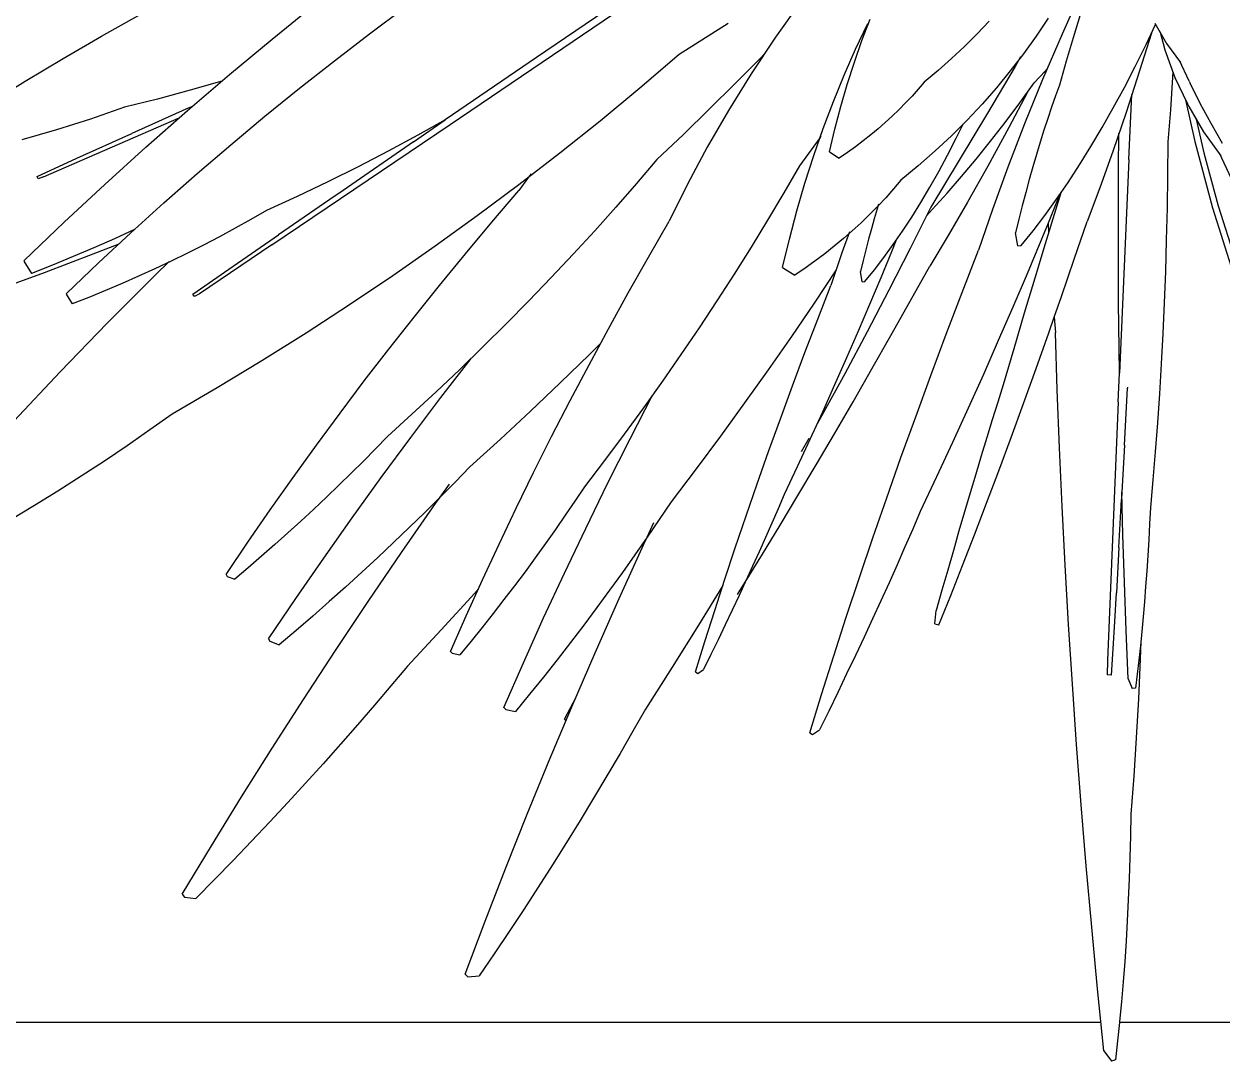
# Model space of a CAD drawing. Header units: metres. Extents: x 244.4 to 340.3, y -4.1 to 64.3.
# Drawn here: x 247.8944 to 248.3332, y 40.3732 to 40.7529 of the extents above; entities that cross this region are included whole.
import ezdxf

# ---------------------------------------------------------------- set-up
doc = ezdxf.new("R2010")
doc.units = ezdxf.units.M
doc.layers.add('Edges', color=7, linetype='Continuous')

msp = doc.modelspace()

# ---------------------------------------------------------------- linework, layer by layer
at = {"layer": 'Edges'}
for p, q in [((248.11962, 40.76621), (248.08207, 40.74062)), ((248.2822, 40.76607), (248.27461, 40.74916)), ((247.98529, 40.74735), (248.00107, 40.76015)), ((248.021, 40.74931), (248.03406, 40.75904)), ((248.05051, 40.71603), (248.11408, 40.75915)), ((248.17908, 40.76128), (248.16966, 40.74803)), ((247.92276, 40.74842), (247.93693, 40.7564)), ((248.15235, 40.75301), (248.13435, 40.74165)), ((248.199, 40.74366), (248.20345, 40.75308)), ((248.20131, 40.74679), (248.20429, 40.75464)), ((248.24791, 40.75393), (248.2435, 40.74924)), ((248.2695, 40.75495), (248.26511, 40.7484)), ((248.28119, 40.7562), (248.27862, 40.74785)), ((248.30538, 40.74533), (248.30886, 40.75265)), ((248.30854, 40.7532), (248.3129, 40.74578)), ((248.30886, 40.75265), (248.3089, 40.75273)), ((247.90871, 40.74024), (247.92276, 40.74842)), ((248.00808, 40.7394), (248.021, 40.74931)), ((248.2435, 40.74924), (248.23891, 40.74466)), ((248.26511, 40.7484), (248.2605, 40.74198)), ((248.27461, 40.74916), (248.26748, 40.73256)), ((248.30736, 40.74949), (248.30303, 40.73572)), ((248.31045, 40.7501), (248.31052, 40.74983)), ((248.31052, 40.74983), (248.31225, 40.74339)), ((247.96969, 40.73435), (247.98529, 40.74735)), ((248.16966, 40.74803), (248.16075, 40.73466)), ((248.19853, 40.73883), (248.20131, 40.74679)), ((248.23891, 40.74466), (248.23414, 40.74019)), ((248.27862, 40.74785), (248.27611, 40.73928)), ((248.30142, 40.73734), (248.30538, 40.74533)), ((248.3129, 40.74578), (248.31793, 40.73875)), ((247.89477, 40.73188), (247.90871, 40.74024)), ((247.9953, 40.72932), (248.00808, 40.7394)), ((248.08207, 40.74062), (248.04872, 40.71775)), ((248.13435, 40.74165), (248.11999, 40.72938)), ((248.16426, 40.7405), (248.15493, 40.7311)), ((248.16548, 40.74176), (248.16426, 40.7405)), ((248.1948, 40.73411), (248.199, 40.74366)), ((248.23414, 40.74019), (248.22921, 40.73584)), ((248.2605, 40.74198), (248.25565, 40.73569)), ((248.25942, 40.74084), (248.25739, 40.73734)), ((248.31225, 40.74339), (248.31595, 40.73329)), ((248.32112, 40.73196), (248.31758, 40.7395)), ((248.19595, 40.73077), (248.19853, 40.73883)), ((248.22921, 40.73584), (248.2241, 40.73161)), ((248.25739, 40.73734), (248.24728, 40.72018)), ((248.25565, 40.73569), (248.25059, 40.72955)), ((248.26847, 40.73564), (248.26444, 40.73137)), ((248.26847, 40.73564), (248.26846, 40.73484)), ((248.26908, 40.73628), (248.26847, 40.73564)), ((248.27611, 40.73928), (248.27364, 40.73049)), ((248.29742, 40.72961), (248.30142, 40.73734)), ((248.30303, 40.73572), (248.29804, 40.72047)), ((248.3152, 40.73534), (248.31508, 40.73344)), ((247.88095, 40.72333), (247.89477, 40.73188)), ((247.95428, 40.72114), (247.96969, 40.73435)), ((247.9669, 40.73196), (247.95523, 40.72861)), ((248.15493, 40.7311), (248.14548, 40.72174)), ((248.16075, 40.73466), (248.15239, 40.72122)), ((248.19084, 40.72443), (248.1948, 40.73411)), ((248.19357, 40.72262), (248.19595, 40.73077)), ((248.2241, 40.73161), (248.22191, 40.72902)), ((248.25909, 40.72397), (248.26444, 40.73137)), ((248.26748, 40.73256), (248.26085, 40.71632)), ((248.31508, 40.73344), (248.31427, 40.72146)), ((248.31595, 40.73329), (248.32052, 40.72361)), ((248.32112, 40.73196), (248.32149, 40.73118)), ((248.32523, 40.72374), (248.32149, 40.73118)), ((247.95523, 40.72861), (247.94325, 40.72539)), ((247.98266, 40.71907), (247.9953, 40.72932)), ((248.11999, 40.72938), (248.10541, 40.71734)), ((248.21965, 40.72648), (248.21731, 40.72399)), ((248.22191, 40.72902), (248.21965, 40.72648)), ((248.25059, 40.72955), (248.2453, 40.72354)), ((248.26179, 40.7277), (248.25505, 40.71495)), ((248.27219, 40.7265), (248.27075, 40.72241)), ((248.27364, 40.73049), (248.27219, 40.7265)), ((248.29338, 40.72214), (248.29742, 40.72961)), ((248.29908, 40.70323), (248.30018, 40.72701)), ((247.93121, 40.72237), (247.92502, 40.72018)), ((247.94325, 40.72539), (247.93121, 40.72237)), ((247.95481, 40.72212), (247.93394, 40.71278)), ((247.95609, 40.72269), (247.95481, 40.72212)), ((248.18712, 40.71462), (248.19084, 40.72443)), ((248.19139, 40.71436), (248.19357, 40.72262)), ((248.21731, 40.72399), (248.2149, 40.72154)), ((248.2453, 40.72354), (248.23979, 40.71768)), ((248.25376, 40.71683), (248.25909, 40.72397)), ((248.27075, 40.72241), (248.26934, 40.71822)), ((248.28929, 40.71493), (248.29338, 40.72214)), ((248.31984, 40.72505), (248.32322, 40.70978)), ((248.32052, 40.72361), (248.32099, 40.72263)), ((248.32099, 40.72263), (248.32644, 40.71337)), ((248.32917, 40.71639), (248.32523, 40.72374)), ((247.90158, 40.69686), (247.95125, 40.71848)), ((247.91879, 40.71807), (247.91254, 40.71604)), ((247.92502, 40.72018), (247.91879, 40.71807)), ((247.93905, 40.70773), (247.95428, 40.72114)), ((247.97016, 40.70866), (247.98266, 40.71907)), ((248.03708, 40.70973), (248.04872, 40.71775)), ((248.04872, 40.71775), (248.0387, 40.71213)), ((248.14548, 40.72174), (248.13591, 40.71245)), ((248.15239, 40.72122), (248.14459, 40.70771)), ((248.21241, 40.71914), (248.20985, 40.71679)), ((248.2149, 40.72154), (248.21241, 40.71914)), ((248.23979, 40.71768), (248.23406, 40.71196)), ((248.24728, 40.72018), (248.23697, 40.70301)), ((248.26934, 40.71822), (248.26795, 40.71394)), ((248.29804, 40.72047), (248.29317, 40.70618)), ((248.31427, 40.72146), (248.3134, 40.70966)), ((248.32367, 40.71826), (248.32374, 40.71796)), ((248.32374, 40.71796), (248.32653, 40.70575)), ((247.90625, 40.7141), (247.89994, 40.71223)), ((247.91254, 40.71604), (247.90625, 40.7141)), ((247.98519, 40.67196), (248.05051, 40.71603)), ((248.10541, 40.71734), (248.09063, 40.70553)), ((248.18366, 40.70469), (248.18712, 40.71462)), ((248.18941, 40.70602), (248.19139, 40.71436)), ((248.20722, 40.7145), (248.20451, 40.71225)), ((248.20985, 40.71679), (248.20722, 40.7145)), ((248.23588, 40.71105), (248.23856, 40.71645)), ((248.25505, 40.71495), (248.24739, 40.70084)), ((248.24843, 40.70995), (248.25376, 40.71683)), ((248.26085, 40.71632), (248.25471, 40.70045)), ((248.26795, 40.71394), (248.26657, 40.70956)), ((248.28517, 40.70797), (248.28929, 40.71493)), ((248.32644, 40.71337), (248.33272, 40.70459)), ((248.33331, 40.70914), (248.32917, 40.71639)), ((247.89994, 40.71223), (247.8936, 40.71046)), ((247.91381, 40.7037), (247.93394, 40.71278)), ((248.03708, 40.70973), (248.01124, 40.69188)), ((248.0387, 40.71213), (248.02779, 40.70625)), ((248.13591, 40.71245), (248.12622, 40.7032)), ((248.18596, 40.71128), (248.17844, 40.70091)), ((248.1863, 40.71175), (248.18596, 40.71128)), ((248.18635, 40.71182), (248.1863, 40.71175)), ((248.20174, 40.71005), (248.19889, 40.7079)), ((248.20451, 40.71225), (248.20174, 40.71005)), ((248.23406, 40.71196), (248.22811, 40.70639)), ((248.23268, 40.70486), (248.23588, 40.71105)), ((248.2431, 40.70333), (248.24843, 40.70995)), ((248.26657, 40.70956), (248.26522, 40.70509)), ((248.29533, 40.69976), (248.29546, 40.7129)), ((248.3134, 40.70966), (248.31327, 40.69754)), ((248.32322, 40.70978), (248.32968, 40.68561)), ((247.92401, 40.69412), (247.93905, 40.70773)), ((247.95782, 40.69808), (247.97016, 40.70866)), ((248.02779, 40.70625), (248.01679, 40.70055)), ((248.09063, 40.70553), (248.07563, 40.69395)), ((248.14459, 40.70771), (248.13736, 40.69417)), ((248.18043, 40.69463), (248.18366, 40.70469)), ((248.18941, 40.70602), (248.19298, 40.70376)), ((248.19597, 40.7058), (248.19298, 40.70376)), ((248.19889, 40.7079), (248.19597, 40.7058)), ((248.22811, 40.70639), (248.22195, 40.70096)), ((248.22944, 40.69888), (248.23268, 40.70486)), ((248.26522, 40.70509), (248.26389, 40.70053)), ((248.28101, 40.70128), (248.28517, 40.70797)), ((248.29317, 40.70618), (248.28842, 40.69288)), ((248.32653, 40.70575), (248.33183, 40.68624)), ((248.3367, 40.69611), (248.33228, 40.70553)), ((247.89921, 40.69707), (247.91381, 40.7037)), ((248.01679, 40.70055), (248.00568, 40.69504)), ((248.12622, 40.7032), (248.11876, 40.69448)), ((248.17844, 40.70091), (248.17268, 40.69099)), ((248.22195, 40.70096), (248.21557, 40.69568)), ((248.23697, 40.70301), (248.22649, 40.68585)), ((248.23778, 40.69697), (248.2431, 40.70333)), ((248.24739, 40.70084), (248.24002, 40.68767)), ((248.25471, 40.70045), (248.24909, 40.685)), ((248.26389, 40.70053), (248.26258, 40.69587)), ((248.27681, 40.69485), (248.28101, 40.70128)), ((248.29908, 40.70323), (248.29561, 40.62497)), ((247.8996, 40.69615), (247.89921, 40.69707)), ((247.90158, 40.69686), (247.8996, 40.69615)), ((247.94562, 40.68734), (247.95782, 40.69808)), ((248.07923, 40.69673), (248.07562, 40.69186)), ((248.08021, 40.69805), (248.07923, 40.69673)), ((248.21557, 40.69568), (248.21284, 40.69245)), ((248.22617, 40.6931), (248.22944, 40.69888)), ((248.23247, 40.69088), (248.23778, 40.69697)), ((248.26258, 40.69587), (248.26128, 40.69112)), ((248.29525, 40.68358), (248.29533, 40.69976)), ((248.31327, 40.69754), (248.31307, 40.68559)), ((247.90916, 40.68031), (247.92401, 40.69412)), ((248.00568, 40.69504), (247.99447, 40.68971)), ((248.01124, 40.69188), (248.00643, 40.68858)), ((248.07563, 40.69395), (248.06043, 40.68261)), ((248.06579, 40.68034), (248.07562, 40.69186)), ((248.11876, 40.69448), (248.11116, 40.6858)), ((248.13736, 40.69417), (248.13072, 40.68062)), ((248.17746, 40.68445), (248.18043, 40.69463)), ((248.21284, 40.69245), (248.21002, 40.68927)), ((248.22287, 40.68753), (248.22617, 40.6931)), ((248.26128, 40.69112), (248.26001, 40.68629)), ((248.27258, 40.68869), (248.27681, 40.69485)), ((248.28842, 40.69288), (248.28381, 40.6806)), ((247.93482, 40.67756), (247.94562, 40.68734)), ((247.99447, 40.68971), (247.98317, 40.68456)), ((248.00643, 40.68858), (247.98759, 40.67562)), ((248.17268, 40.69099), (248.16677, 40.68108)), ((248.20738, 40.68684), (248.20688, 40.68522)), ((248.21002, 40.68927), (248.2072, 40.68627)), ((248.21953, 40.68217), (248.22287, 40.68753)), ((248.22717, 40.68505), (248.23247, 40.69088)), ((248.24002, 40.68767), (248.23295, 40.67544)), ((248.2683, 40.68279), (248.27258, 40.68869)), ((248.27382, 40.6905), (248.27177, 40.68543)), ((248.27418, 40.69102), (248.2722, 40.68468)), ((247.98317, 40.68456), (247.97748, 40.68129)), ((248.06043, 40.68261), (248.04503, 40.6715)), ((248.11116, 40.6858), (248.10342, 40.67716)), ((248.17474, 40.67414), (248.17746, 40.68445)), ((248.20408, 40.6831), (248.20098, 40.68011)), ((248.2071, 40.68616), (248.20408, 40.6831)), ((248.20688, 40.68522), (248.20582, 40.68156)), ((248.2072, 40.68627), (248.2071, 40.68616)), ((248.22649, 40.68585), (248.21894, 40.67064)), ((248.22491, 40.68267), (248.22717, 40.68505)), ((248.24909, 40.685), (248.24399, 40.67)), ((248.26001, 40.68629), (248.25876, 40.68136)), ((248.26399, 40.67716), (248.2683, 40.68279)), ((248.2722, 40.68468), (248.26842, 40.67236)), ((248.27177, 40.68543), (248.2695, 40.67991)), ((248.29525, 40.66723), (248.29525, 40.68358)), ((248.31307, 40.68559), (248.31279, 40.67381)), ((248.32968, 40.68561), (248.33724, 40.66161)), ((248.33183, 40.68624), (248.33796, 40.66679)), ((247.8945, 40.66631), (247.90916, 40.68031)), ((247.97174, 40.67809), (247.96595, 40.67497)), ((247.97748, 40.68129), (247.97174, 40.67809)), ((248.05612, 40.66877), (248.06579, 40.68034)), ((248.12313, 40.66751), (248.13072, 40.68062)), ((248.16677, 40.68108), (248.16071, 40.67119)), ((248.20098, 40.68011), (248.19778, 40.67718)), ((248.20582, 40.68156), (248.20477, 40.67784)), ((248.21617, 40.67702), (248.21953, 40.68217)), ((248.25876, 40.68136), (248.25754, 40.67634)), ((248.2695, 40.67991), (248.26683, 40.67345)), ((248.2695, 40.67991), (248.26968, 40.67648)), ((248.27908, 40.6667), (248.28381, 40.6806)), ((247.92753, 40.67424), (247.92, 40.67092)), ((247.92168, 40.66537), (247.93357, 40.67643)), ((247.93482, 40.67756), (247.92753, 40.67424)), ((247.93357, 40.67643), (247.93482, 40.67756)), ((247.96595, 40.67497), (247.96012, 40.67192)), ((247.96943, 40.66305), (247.98759, 40.67562)), ((248.10342, 40.67716), (248.09553, 40.66857)), ((248.17226, 40.66372), (248.17474, 40.67414)), ((248.1945, 40.67431), (248.19112, 40.6715)), ((248.19673, 40.67673), (248.19396, 40.66913)), ((248.19778, 40.67718), (248.1945, 40.67431)), ((248.20373, 40.67403), (248.20271, 40.67016)), ((248.20477, 40.67784), (248.20373, 40.67403)), ((248.21278, 40.67208), (248.21617, 40.67702)), ((248.23295, 40.67544), (248.22619, 40.6642)), ((248.25844, 40.6717), (248.25754, 40.67634)), ((248.25965, 40.67179), (248.26399, 40.67716)), ((248.31279, 40.67381), (248.31244, 40.66219)), ((247.92, 40.67092), (247.91242, 40.6677)), ((247.92912, 40.67229), (247.91966, 40.66854)), ((247.96012, 40.67192), (247.95425, 40.66895)), ((247.98519, 40.67196), (247.95864, 40.65412)), ((248.04503, 40.6715), (248.02944, 40.66064)), ((248.16071, 40.67119), (248.15451, 40.66131)), ((248.19112, 40.6715), (248.18766, 40.66876)), ((248.20271, 40.67016), (248.20171, 40.66621)), ((248.21213, 40.66947), (248.20818, 40.65987)), ((248.20935, 40.66736), (248.21278, 40.67208)), ((248.21894, 40.67064), (248.21117, 40.6554)), ((248.21377, 40.67353), (248.21213, 40.66947)), ((248.23802, 40.6546), (248.24399, 40.67)), ((248.25844, 40.6717), (248.25965, 40.67179)), ((248.26683, 40.67345), (248.26177, 40.66137)), ((248.26842, 40.67236), (248.26461, 40.6598)), ((247.8945, 40.66631), (247.8944, 40.66602)), ((247.8944, 40.66602), (247.89714, 40.66156)), ((247.91966, 40.66854), (247.90182, 40.66178)), ((247.91242, 40.6677), (247.9048, 40.66458)), ((247.90994, 40.65415), (247.92168, 40.66537)), ((247.94834, 40.66606), (247.94238, 40.66324)), ((247.94244, 40.66087), (247.94757, 40.66589)), ((247.95425, 40.66895), (247.94834, 40.66606)), ((248.04661, 40.65717), (248.05612, 40.66877)), ((248.09553, 40.66857), (248.0875, 40.66003)), ((248.11571, 40.65439), (248.12313, 40.66751)), ((248.1841, 40.66608), (248.18046, 40.66346)), ((248.18766, 40.66876), (248.1841, 40.66608)), ((248.19396, 40.66913), (248.18988, 40.65711)), ((248.20171, 40.66621), (248.20073, 40.66219)), ((248.2059, 40.66284), (248.20935, 40.66736)), ((248.27438, 40.65309), (248.27908, 40.6667)), ((248.29533, 40.65072), (248.29525, 40.66723)), ((247.90182, 40.66178), (247.88386, 40.6553)), ((247.9048, 40.66458), (247.89714, 40.66156)), ((247.92492, 40.64329), (247.94244, 40.66087)), ((247.93639, 40.6605), (247.93036, 40.65785)), ((247.94238, 40.66324), (247.93639, 40.6605)), ((247.95627, 40.65391), (247.96943, 40.66305)), ((248.02944, 40.66064), (248.01366, 40.65002)), ((248.15451, 40.66131), (248.14815, 40.65146)), ((248.17226, 40.66372), (248.17673, 40.6609)), ((248.18046, 40.66346), (248.17673, 40.6609)), ((248.19182, 40.66284), (248.18378, 40.65068)), ((248.20145, 40.65848), (248.20073, 40.66219)), ((248.20242, 40.65855), (248.2059, 40.66284)), ((248.21903, 40.65139), (248.22619, 40.6642)), ((248.26177, 40.66137), (248.25657, 40.6492)), ((248.31244, 40.66219), (248.31202, 40.65075)), ((247.93036, 40.65785), (247.92429, 40.65527)), ((248.03725, 40.64553), (248.04661, 40.65717)), ((248.0875, 40.66003), (248.07933, 40.65154)), ((248.1851, 40.64477), (248.18988, 40.65711)), ((248.20145, 40.65848), (248.20242, 40.65855)), ((248.20818, 40.65987), (248.20412, 40.6502)), ((248.26461, 40.6598), (248.26077, 40.647)), ((247.90994, 40.65415), (247.90985, 40.65392)), ((247.90985, 40.65392), (247.91205, 40.65035)), ((247.91819, 40.65277), (247.91205, 40.65035)), ((247.92429, 40.65527), (247.91819, 40.65277)), ((247.95682, 40.65307), (247.95627, 40.65391)), ((247.95864, 40.65412), (247.95682, 40.65307)), ((248.10844, 40.64127), (248.11571, 40.65439)), ((248.21117, 40.6554), (248.20318, 40.64013)), ((248.23219, 40.63931), (248.23802, 40.6546)), ((248.27174, 40.64554), (248.27438, 40.65309)), ((248.01366, 40.65002), (247.99769, 40.63965)), ((248.07933, 40.65154), (248.07103, 40.64311)), ((248.14815, 40.65146), (248.14165, 40.64164)), ((248.18378, 40.65068), (248.17548, 40.63845)), ((248.20412, 40.6502), (248.19995, 40.64045)), ((248.21195, 40.63884), (248.21903, 40.65139)), ((248.25657, 40.6492), (248.25124, 40.63694)), ((248.29548, 40.63405), (248.29533, 40.65072)), ((248.31202, 40.65075), (248.31151, 40.63949)), ((247.90766, 40.6255), (247.92492, 40.64329)), ((248.02807, 40.63386), (248.03725, 40.64553)), ((248.07103, 40.64311), (248.06259, 40.63473)), ((248.18043, 40.63253), (248.1851, 40.64477)), ((248.26077, 40.647), (248.25692, 40.63397)), ((248.26972, 40.63976), (248.27174, 40.64554)), ((248.27174, 40.64554), (248.27217, 40.63993)), ((247.99769, 40.63965), (247.98153, 40.62953)), ((248.10135, 40.62813), (248.10844, 40.64127)), ((248.14165, 40.64164), (248.135, 40.63184)), ((248.20318, 40.64013), (248.19499, 40.62483)), ((248.19995, 40.64045), (248.19568, 40.63063)), ((248.20496, 40.62657), (248.21195, 40.63884)), ((248.22652, 40.62414), (248.23219, 40.63931)), ((248.2651, 40.62671), (248.26972, 40.63976)), ((248.27283, 40.61887), (248.27217, 40.63993)), ((248.31151, 40.63949), (248.31094, 40.62841)), ((248.06259, 40.63473), (248.05401, 40.62641)), ((248.1055, 40.63582), (248.1015, 40.63184)), ((248.17548, 40.63845), (248.167, 40.62626)), ((248.25124, 40.63694), (248.24578, 40.62459)), ((248.01904, 40.62215), (248.02807, 40.63386)), ((248.04713, 40.61614), (248.05813, 40.6304)), ((248.1015, 40.63184), (248.0908, 40.62145)), ((248.135, 40.63184), (248.12821, 40.62208)), ((248.17588, 40.62038), (248.18043, 40.63253)), ((248.19568, 40.63063), (248.19131, 40.62074)), ((248.25692, 40.63397), (248.25304, 40.6207)), ((248.29561, 40.62497), (248.29548, 40.63405)), ((247.89065, 40.6075), (247.90766, 40.6255)), ((247.98153, 40.62953), (247.96521, 40.61966)), ((248.05401, 40.62641), (248.04531, 40.61815)), ((248.09442, 40.61499), (248.10135, 40.62813)), ((248.167, 40.62626), (248.15835, 40.61411)), ((248.19806, 40.61457), (248.20496, 40.62657)), ((248.26051, 40.61395), (248.2651, 40.62671)), ((248.31094, 40.62841), (248.31029, 40.61751)), ((248.01018, 40.61041), (248.01904, 40.62215)), ((248.0908, 40.62145), (248.07993, 40.61114)), ((248.12821, 40.62208), (248.12128, 40.61234)), ((248.19499, 40.62483), (248.18658, 40.60951)), ((248.22099, 40.60909), (248.22652, 40.62414)), ((248.24578, 40.62459), (248.2402, 40.61217)), ((248.29516, 40.61451), (248.29561, 40.62497)), ((247.96521, 40.61966), (247.94871, 40.61005)), ((248.04531, 40.61815), (248.03648, 40.60995)), ((248.11637, 40.601), (248.12461, 40.61702)), ((248.17145, 40.60832), (248.17588, 40.62038)), ((248.19131, 40.62074), (248.18684, 40.61079)), ((248.25304, 40.6207), (248.25105, 40.61438)), ((248.27365, 40.59765), (248.27283, 40.61887)), ((248.29746, 40.59861), (248.2986, 40.6195)), ((248.29862, 40.61993), (248.2986, 40.6195)), ((248.31029, 40.61751), (248.30956, 40.60679)), ((248.03607, 40.60148), (248.04713, 40.61614)), ((248.08765, 40.60184), (248.09442, 40.61499)), ((248.12128, 40.61234), (248.11422, 40.60265)), ((248.15835, 40.61411), (248.14953, 40.60201)), ((248.19124, 40.60285), (248.19806, 40.61457)), ((248.2402, 40.61217), (248.23448, 40.59966)), ((248.25105, 40.61438), (248.24905, 40.60795)), ((248.25596, 40.60149), (248.26051, 40.61395)), ((248.29516, 40.61451), (248.29122, 40.51984)), ((247.94871, 40.61005), (247.94049, 40.60421)), ((248.00149, 40.59864), (248.01018, 40.61041)), ((248.03648, 40.60995), (248.02753, 40.60181)), ((248.07993, 40.61114), (248.06891, 40.6009)), ((248.16714, 40.59636), (248.17145, 40.60832)), ((248.18684, 40.61079), (248.18226, 40.60077)), ((248.18658, 40.60951), (248.18487, 40.60648)), ((248.21561, 40.59416), (248.22099, 40.60909)), ((248.24905, 40.60795), (248.24705, 40.60141)), ((247.94049, 40.60421), (247.9322, 40.59846)), ((248.30956, 40.60679), (248.30876, 40.59627)), ((248.02753, 40.60181), (248.02317, 40.59732)), ((248.02522, 40.58679), (248.03607, 40.60148)), ((248.06891, 40.6009), (248.05773, 40.59075)), ((248.08106, 40.5887), (248.08765, 40.60184)), ((248.11422, 40.60265), (248.10701, 40.59299)), ((248.10814, 40.58459), (248.11637, 40.601)), ((248.14953, 40.60201), (248.14054, 40.58995)), ((248.18226, 40.60077), (248.17759, 40.59069)), ((248.18183, 40.60106), (248.1791, 40.5962)), ((248.18452, 40.59141), (248.19124, 40.60285)), ((248.23448, 40.59966), (248.22865, 40.58707)), ((248.24705, 40.60141), (248.24503, 40.59478)), ((248.25145, 40.58931), (248.25596, 40.60149)), ((247.9322, 40.59846), (247.92383, 40.59282)), ((247.99297, 40.58685), (248.00149, 40.59864)), ((248.02317, 40.59732), (248.01875, 40.59285)), ((248.16295, 40.58451), (248.16714, 40.59636)), ((248.24503, 40.59478), (248.243, 40.58804)), ((248.27461, 40.57625), (248.27365, 40.59765)), ((248.29746, 40.59861), (248.29648, 40.58144)), ((248.30876, 40.59627), (248.30789, 40.58593)), ((247.92383, 40.59282), (247.91538, 40.58729)), ((248.01875, 40.59285), (248.01427, 40.5884)), ((248.05773, 40.59075), (248.05229, 40.58514)), ((248.10701, 40.59299), (248.09967, 40.58338)), ((248.17759, 40.59069), (248.17282, 40.58055)), ((248.17788, 40.58025), (248.18452, 40.59141)), ((248.21037, 40.57936), (248.21561, 40.59416)), ((247.91538, 40.58729), (247.90685, 40.58185)), ((247.98462, 40.57503), (247.99297, 40.58685)), ((248.01427, 40.5884), (248.00974, 40.58398)), ((248.01459, 40.57207), (248.02522, 40.58679)), ((248.07464, 40.57556), (248.08106, 40.5887)), ((248.14054, 40.58995), (248.13138, 40.57795)), ((248.22865, 40.58707), (248.22269, 40.57442)), ((248.243, 40.58804), (248.24096, 40.58121)), ((248.24698, 40.57743), (248.25145, 40.58931)), ((248.30789, 40.58593), (248.30694, 40.5758)), ((247.90685, 40.58185), (247.89825, 40.57653)), ((248.00974, 40.58398), (248.00515, 40.57958)), ((248.05229, 40.58514), (248.04677, 40.57956)), ((248.04679, 40.57958), (248.0502, 40.5844)), ((248.09967, 40.58338), (248.09619, 40.57817)), ((248.10012, 40.56818), (248.10814, 40.58459)), ((248.15888, 40.57276), (248.16295, 40.58451)), ((248.29648, 40.58144), (248.29633, 40.57881)), ((248.29691, 40.56583), (248.29648, 40.58144)), ((248.00515, 40.57958), (248.00051, 40.5752)), ((248.03267, 40.5593), (248.04513, 40.57724)), ((248.04677, 40.57956), (248.04118, 40.574)), ((248.04513, 40.57724), (248.04677, 40.57956)), ((248.09619, 40.57817), (248.09265, 40.57297)), ((248.13138, 40.57795), (248.12703, 40.57144)), ((248.17282, 40.58055), (248.17059, 40.57536)), ((248.17134, 40.56938), (248.17788, 40.58025)), ((248.20529, 40.56469), (248.21037, 40.57936)), ((248.24096, 40.58121), (248.23891, 40.57427)), ((248.24255, 40.56585), (248.24698, 40.57743)), ((248.29541, 40.56117), (248.29633, 40.57881)), ((247.89825, 40.57653), (247.88957, 40.57131)), ((247.97644, 40.56319), (247.98462, 40.57503)), ((248.00051, 40.5752), (247.99582, 40.57086)), ((248.04118, 40.574), (248.03552, 40.56848)), ((248.06838, 40.56242), (248.07464, 40.57556)), ((248.09265, 40.57297), (248.08905, 40.56779)), ((248.15493, 40.56111), (248.15888, 40.57276)), ((248.17059, 40.57536), (248.16832, 40.57014)), ((248.22269, 40.57442), (248.21991, 40.56794)), ((248.23891, 40.57427), (248.23685, 40.56724)), ((248.27571, 40.5547), (248.27461, 40.57625)), ((248.30694, 40.5758), (248.30666, 40.56985)), ((247.99582, 40.57086), (247.99107, 40.56654)), ((248.00416, 40.55731), (248.01459, 40.57207)), ((248.03552, 40.56848), (248.02979, 40.56299)), ((248.12703, 40.57144), (248.12263, 40.56499)), ((248.12263, 40.56499), (248.12512, 40.57034)), ((248.16489, 40.55878), (248.17134, 40.56938)), ((248.16832, 40.57014), (248.166, 40.5649)), ((248.30666, 40.56985), (248.30635, 40.56399)), ((247.99107, 40.56654), (247.98627, 40.56225)), ((248.08905, 40.56779), (248.0854, 40.56262)), ((248.09231, 40.55178), (248.10012, 40.56818)), ((248.12261, 40.56496), (248.11812, 40.55849)), ((248.12143, 40.56238), (248.12261, 40.56496)), ((248.12263, 40.56499), (248.12261, 40.56496)), ((248.166, 40.5649), (248.16364, 40.55962)), ((248.20036, 40.55015), (248.20529, 40.56469)), ((248.21991, 40.56794), (248.21707, 40.56143)), ((248.23685, 40.56724), (248.23479, 40.56011)), ((248.23816, 40.55456), (248.24255, 40.56585)), ((248.29746, 40.54841), (248.29691, 40.56583)), ((248.30635, 40.56399), (248.306, 40.5582)), ((247.96843, 40.55133), (247.97644, 40.56319)), ((247.98627, 40.56225), (247.98142, 40.55799)), ((248.02979, 40.56299), (248.024, 40.55753)), ((248.0623, 40.54929), (248.06838, 40.56242)), ((248.0854, 40.56262), (248.08168, 40.55746)), ((248.11241, 40.54249), (248.12143, 40.56238)), ((248.1511, 40.54957), (248.15493, 40.56111)), ((248.16364, 40.55962), (248.16123, 40.55432)), ((248.21707, 40.56143), (248.21418, 40.55488)), ((248.23479, 40.56011), (248.23271, 40.55289)), ((248.29541, 40.56117), (248.2945, 40.54456)), ((247.98142, 40.55799), (247.97652, 40.55376)), ((247.99395, 40.54253), (248.00416, 40.55731)), ((248.024, 40.55753), (248.01814, 40.5521)), ((248.02045, 40.54137), (248.03267, 40.5593)), ((248.08168, 40.55746), (248.0779, 40.55233)), ((248.11812, 40.55849), (248.11355, 40.55203)), ((248.15857, 40.54853), (248.16489, 40.55878)), ((248.306, 40.5582), (248.30563, 40.55249)), ((247.96843, 40.55133), (247.96883, 40.55063)), ((247.97652, 40.55376), (247.97157, 40.54956)), ((248.01814, 40.5521), (248.01221, 40.54671)), ((248.0779, 40.55233), (248.07407, 40.5472)), ((248.08472, 40.53539), (248.09231, 40.55178)), ((248.11355, 40.55203), (248.10891, 40.5456)), ((248.16123, 40.55432), (248.15879, 40.54899)), ((248.21418, 40.55488), (248.21123, 40.54829)), ((248.23271, 40.55289), (248.23063, 40.54558)), ((248.23381, 40.54358), (248.23816, 40.55456)), ((248.27697, 40.53299), (248.27571, 40.5547)), ((248.30563, 40.55249), (248.30522, 40.54686)), ((247.96883, 40.55063), (247.97157, 40.54956)), ((248.01221, 40.54671), (248.00622, 40.54136)), ((248.05639, 40.53616), (248.0623, 40.54929)), ((248.07407, 40.5472), (248.07018, 40.5421)), ((248.15035, 40.54723), (248.14145, 40.53274)), ((248.1474, 40.53814), (248.1511, 40.54957)), ((248.15575, 40.54401), (248.15854, 40.54848)), ((248.15854, 40.54848), (248.1563, 40.54364)), ((248.15854, 40.54848), (248.15857, 40.54853)), ((248.15879, 40.54899), (248.15857, 40.54853)), ((248.19558, 40.53574), (248.20036, 40.55015)), ((248.21123, 40.54829), (248.20823, 40.54167)), ((248.29809, 40.53084), (248.29746, 40.54841)), ((248.30522, 40.54686), (248.30478, 40.54131)), ((247.98395, 40.52772), (247.99395, 40.54253)), ((248.05948, 40.54447), (248.04725, 40.5311)), ((248.06078, 40.54592), (248.05948, 40.54447)), ((248.07018, 40.5421), (248.06623, 40.53701)), ((248.10362, 40.52265), (248.11241, 40.54249)), ((248.10891, 40.5456), (248.1042, 40.53918)), ((248.1563, 40.54364), (248.15377, 40.53826)), ((248.23063, 40.54558), (248.22854, 40.53817)), ((248.22951, 40.5329), (248.23381, 40.54358)), ((248.2939, 40.53406), (248.2945, 40.54456)), ((248.00622, 40.54136), (248.00017, 40.53604)), ((248.00848, 40.52346), (248.02045, 40.54137)), ((248.1042, 40.53918), (248.09941, 40.53279)), ((248.14382, 40.52682), (248.1474, 40.53814)), ((248.15377, 40.53826), (248.1512, 40.53286)), ((248.20823, 40.54167), (248.20517, 40.53502)), ((248.228, 40.53319), (248.22854, 40.53817)), ((248.30478, 40.54131), (248.30431, 40.53584)), ((248.00017, 40.53604), (247.99405, 40.53075)), ((248.05066, 40.52305), (248.05639, 40.53616)), ((248.06623, 40.53701), (248.06223, 40.53195)), ((248.07735, 40.51901), (248.08472, 40.53539)), ((248.19096, 40.52147), (248.19558, 40.53574)), ((248.20517, 40.53502), (248.20207, 40.52834)), ((248.228, 40.53319), (248.22951, 40.5329)), ((248.2933, 40.52404), (248.2939, 40.53406)), ((248.30431, 40.53584), (248.30381, 40.53045)), ((247.99405, 40.53075), (247.98787, 40.52551)), ((248.04725, 40.5311), (248.03482, 40.51777)), ((248.06223, 40.53195), (248.05818, 40.5269)), ((248.09941, 40.53279), (248.09456, 40.52641)), ((248.14145, 40.53274), (248.13183, 40.51738)), ((248.1512, 40.53286), (248.14859, 40.52744)), ((248.27838, 40.51113), (248.27697, 40.53299)), ((248.2988, 40.51313), (248.29809, 40.53084)), ((248.30381, 40.53045), (248.30328, 40.52514)), ((247.98395, 40.52772), (247.98445, 40.52685)), ((247.98445, 40.52685), (247.98787, 40.52551)), ((248.05818, 40.5269), (248.05407, 40.52187)), ((248.09456, 40.52641), (248.08963, 40.52006)), ((248.14036, 40.51561), (248.14382, 40.52682)), ((248.14859, 40.52744), (248.14594, 40.52199)), ((248.20207, 40.52834), (248.19891, 40.52162)), ((248.30328, 40.52514), (248.30272, 40.51992)), ((248.30344, 40.52669), (248.30322, 40.52027)), ((247.99675, 40.50556), (248.00848, 40.52346)), ((248.05066, 40.52305), (248.05117, 40.52244)), ((248.05117, 40.52244), (248.05407, 40.52187)), ((248.08963, 40.52006), (248.08464, 40.51374)), ((248.09508, 40.50287), (248.10362, 40.52265)), ((248.14594, 40.52199), (248.14326, 40.51653)), ((248.18649, 40.50734), (248.19096, 40.52147)), ((248.19891, 40.52162), (248.19571, 40.51488)), ((248.29271, 40.5145), (248.2933, 40.52404)), ((248.30322, 40.52027), (248.30258, 40.50579)), ((248.03482, 40.51777), (248.02881, 40.51059)), ((248.07019, 40.50264), (248.07735, 40.51901)), ((248.13183, 40.51738), (248.12201, 40.50203)), ((248.14036, 40.51561), (248.14116, 40.51508)), ((248.14116, 40.51508), (248.14326, 40.51653)), ((248.29122, 40.51984), (248.29118, 40.51454)), ((248.30272, 40.51992), (248.30213, 40.51479)), ((248.08464, 40.51374), (248.07957, 40.50744)), ((248.19571, 40.51488), (248.19245, 40.50811)), ((248.29271, 40.5145), (248.29118, 40.51454)), ((248.2988, 40.51313), (248.30031, 40.50952)), ((248.30213, 40.51479), (248.3015, 40.50974)), ((248.02881, 40.51059), (248.02272, 40.50343)), ((248.07957, 40.50744), (248.07444, 40.50117)), ((248.18217, 40.49335), (248.18649, 40.50734)), ((248.19245, 40.50811), (248.18914, 40.50131)), ((248.27993, 40.48911), (248.27838, 40.51113)), ((248.3015, 40.50974), (248.30031, 40.50952)), ((247.98528, 40.48769), (247.99675, 40.50556)), ((248.02272, 40.50343), (248.01654, 40.49627)), ((248.07019, 40.50264), (248.07083, 40.50187)), ((248.08678, 40.48315), (248.09508, 40.50287)), ((248.09242, 40.49838), (248.09661, 40.5064)), ((248.30258, 40.50579), (248.30179, 40.4915)), ((248.07083, 40.50187), (248.07444, 40.50117)), ((248.09242, 40.49838), (248.09297, 40.49785)), ((248.12201, 40.50203), (248.1174, 40.49388)), ((248.18914, 40.50131), (248.18578, 40.49449)), ((248.01654, 40.49627), (248.01027, 40.48913)), ((248.1174, 40.49388), (248.1127, 40.48574)), ((248.18317, 40.49269), (248.18578, 40.49449)), ((248.18217, 40.49335), (248.18317, 40.49269)), ((248.30179, 40.4915), (248.30087, 40.47741)), ((247.97406, 40.46984), (247.98528, 40.48769)), ((248.01027, 40.48913), (248.00393, 40.48201)), ((248.1127, 40.48574), (248.10791, 40.47759)), ((248.28164, 40.46695), (248.27993, 40.48911)), ((248.00393, 40.48201), (247.9975, 40.4749)), ((248.07872, 40.4635), (248.08678, 40.48315)), ((248.10791, 40.47759), (248.10304, 40.46943)), ((248.30087, 40.47741), (248.2998, 40.46353)), ((247.9975, 40.4749), (247.99099, 40.46781)), ((247.96309, 40.45201), (247.97406, 40.46984)), ((247.99099, 40.46781), (247.9844, 40.46073)), ((248.10304, 40.46943), (248.09809, 40.46128)), ((248.0709, 40.44391), (248.07872, 40.4635)), ((248.28349, 40.44465), (248.28164, 40.46695)), ((248.2998, 40.46353), (248.29966, 40.45557)), ((247.9844, 40.46073), (247.97774, 40.45368)), ((248.09809, 40.46128), (248.09305, 40.45312)), ((248.29966, 40.45557), (248.29945, 40.4477)), ((247.95238, 40.43422), (247.96309, 40.45201)), ((247.97774, 40.45368), (247.97099, 40.44664)), ((248.09305, 40.45312), (248.08793, 40.44497)), ((247.97099, 40.44664), (247.96418, 40.43963)), ((248.29945, 40.4477), (248.29919, 40.4399)), ((248.06334, 40.4244), (248.0709, 40.44391)), ((248.08793, 40.44497), (248.08272, 40.43683)), ((248.28548, 40.42221), (248.28349, 40.44465)), ((247.96418, 40.43963), (247.95728, 40.43264)), ((248.08272, 40.43683), (248.07744, 40.42868)), ((248.29919, 40.4399), (248.29887, 40.43218)), ((247.95238, 40.43422), (247.95316, 40.43312)), ((247.95316, 40.43312), (247.95728, 40.43264)), ((248.07744, 40.42868), (248.07208, 40.42055)), ((248.29887, 40.43218), (248.29849, 40.42455)), ((248.05601, 40.40497), (248.06334, 40.4244)), ((248.29849, 40.42455), (248.29805, 40.41701)), ((248.07208, 40.42055), (248.06664, 40.41242)), ((248.28763, 40.39963), (248.28548, 40.42221)), ((248.29805, 40.41701), (248.29754, 40.40955)), ((248.06664, 40.41242), (248.06112, 40.4043)), ((248.29754, 40.40955), (248.29698, 40.40217)), ((248.05601, 40.40497), (248.05698, 40.40403)), ((248.05698, 40.40403), (248.06112, 40.4043)), ((248.29698, 40.40217), (248.29636, 40.39489)), ((248.28992, 40.37692), (248.28763, 40.39963)), ((248.29636, 40.39489), (248.29569, 40.38769)), ((248.28888, 40.38724), (246.93786, 40.38724)), ((248.29564, 40.38724), (248.29495, 40.38059)), ((248.29569, 40.38769), (248.29564, 40.38724)), ((248.46175, 40.38724), (248.29564, 40.38724)), ((248.29495, 40.38059), (248.29415, 40.37358)), ((248.28992, 40.37692), (248.29277, 40.37317)), ((248.29415, 40.37358), (248.29277, 40.37317))]:
    msp.add_line(p, q, dxfattribs=at)

doc.saveas('drawing.dxf')
